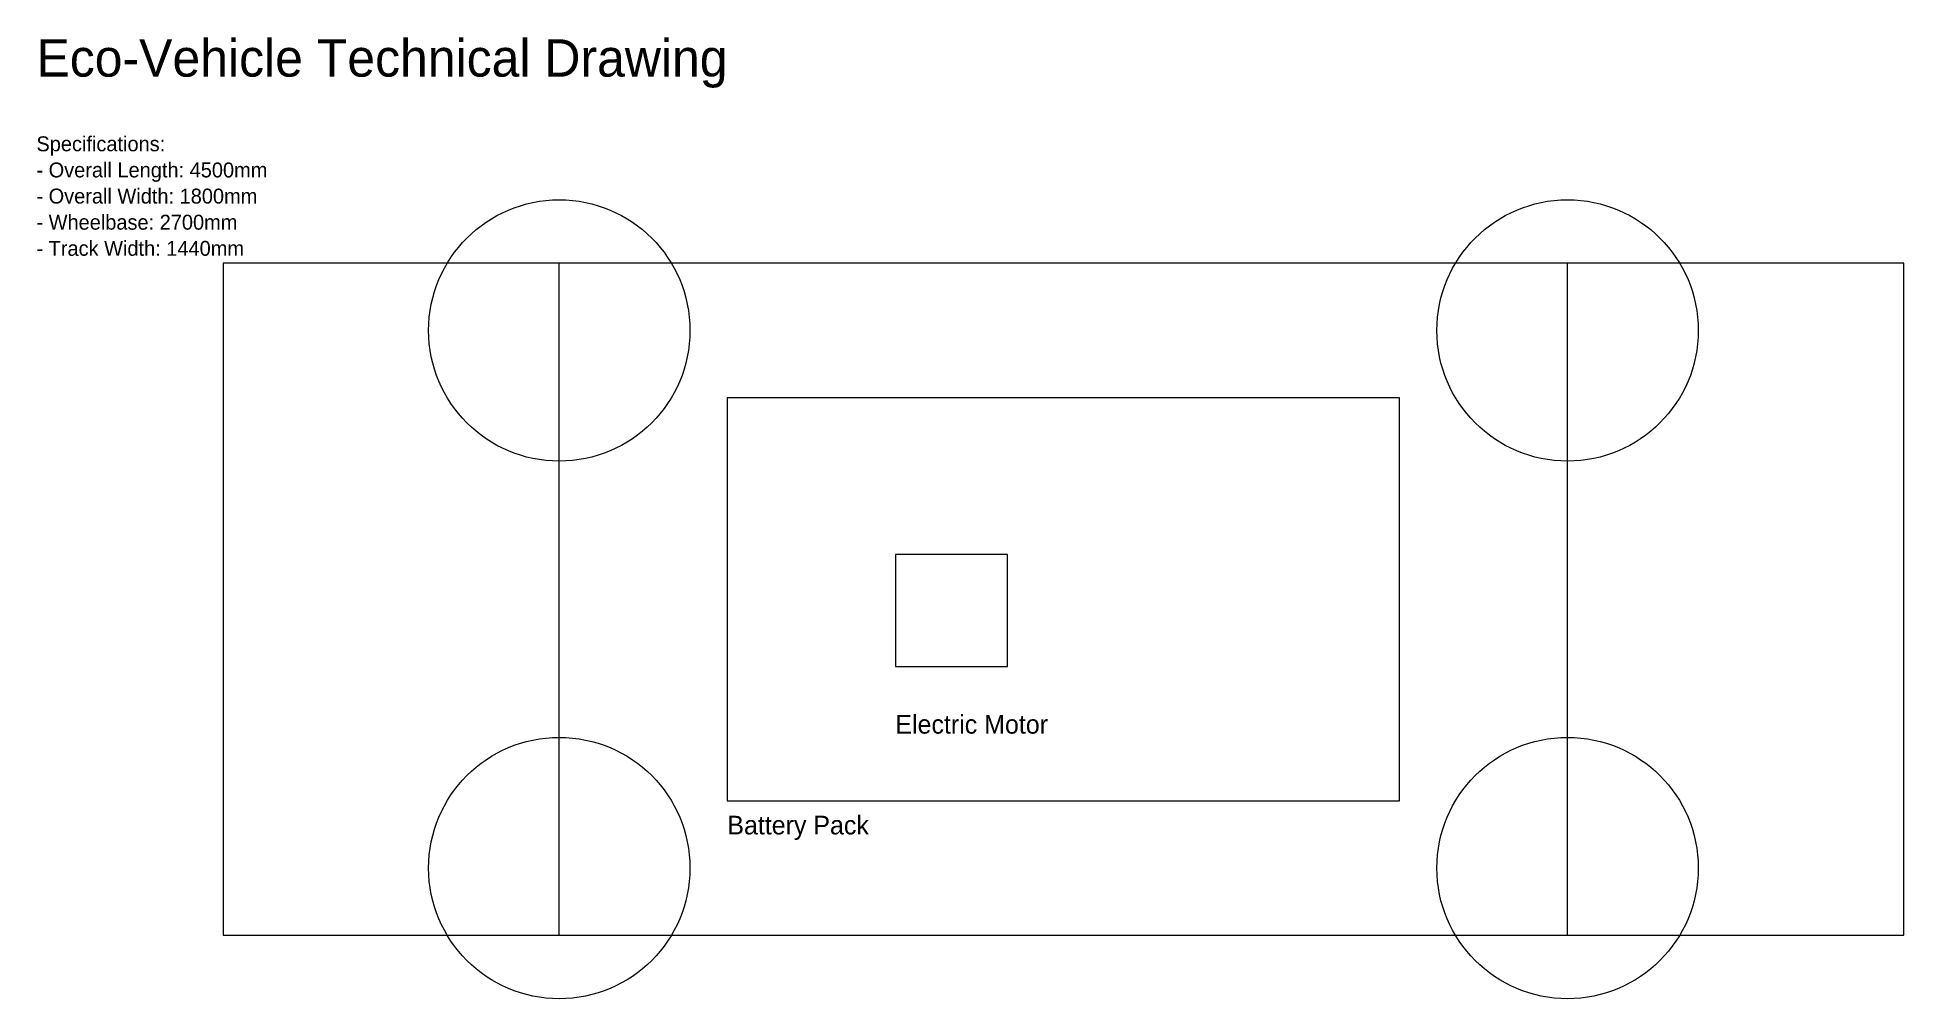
# Model space of a CAD drawing. Header units: metres. Extents: x -498 to 4500, y -170 to 2405.
import ezdxf

# ---------------------------------------------------------------- set-up
doc = ezdxf.new("R2010")
doc.units = ezdxf.units.M
for name, color, linetype in [('Annotations', 7, 'Continuous'), ('Chassis', 7, 'Continuous'), ('Powertrain', 7, 'Continuous'), ('Wheels', 7, 'Continuous')]:
    doc.layers.add(name, color=color, linetype=linetype)

msp = doc.modelspace()

# ---------------------------------------------------------------- linework, layer by layer
at = {"layer": 'Chassis'}
for p, q in [((900, 0), (900, 1800)), ((3600, 0), (3600, 1800))]:
    msp.add_line(p, q, dxfattribs=at)
msp.add_lwpolyline([(0, 0), (4500, 0), (4500, 1800), (0, 1800), (0, 0)], dxfattribs=at)
at = {"layer": 'Powertrain'}
for points in [[(1350, 360), (3150, 360), (3150, 1440), (1350, 1440), (1350, 360)], [(1800, 720), (2100, 720), (2100, 1020), (1800, 1020), (1800, 720)]]:
    msp.add_lwpolyline(points, dxfattribs=at)
at = {"layer": 'Wheels'}
for centre in [(900, 1620), (3600, 1620), (900, 180), (3600, 180)]:
    msp.add_circle(centre, 350, dxfattribs=at)

# ---------------------------------------------------------------- texts
at = {"layer": 'Annotations'}
for s, height, p in [('Eco-Vehicle Technical Drawing', 100, (-500, 2300)), ('Specifications:', 40, (-500, 2100)), ('- Overall Length: 4500mm', 40, (-500, 2030)), ('- Overall Width: 1800mm', 40, (-500, 1960)), ('- Wheelbase: 2700mm', 40, (-500, 1890)), ('- Track Width: 1440mm', 40, (-500, 1820)), ('Electric Motor', 50, (1800, 540)), ('Battery Pack', 50, (1350, 270))]:
    msp.add_text(s, height=height, dxfattribs=at).set_placement(p)

doc.saveas('drawing.dxf')
